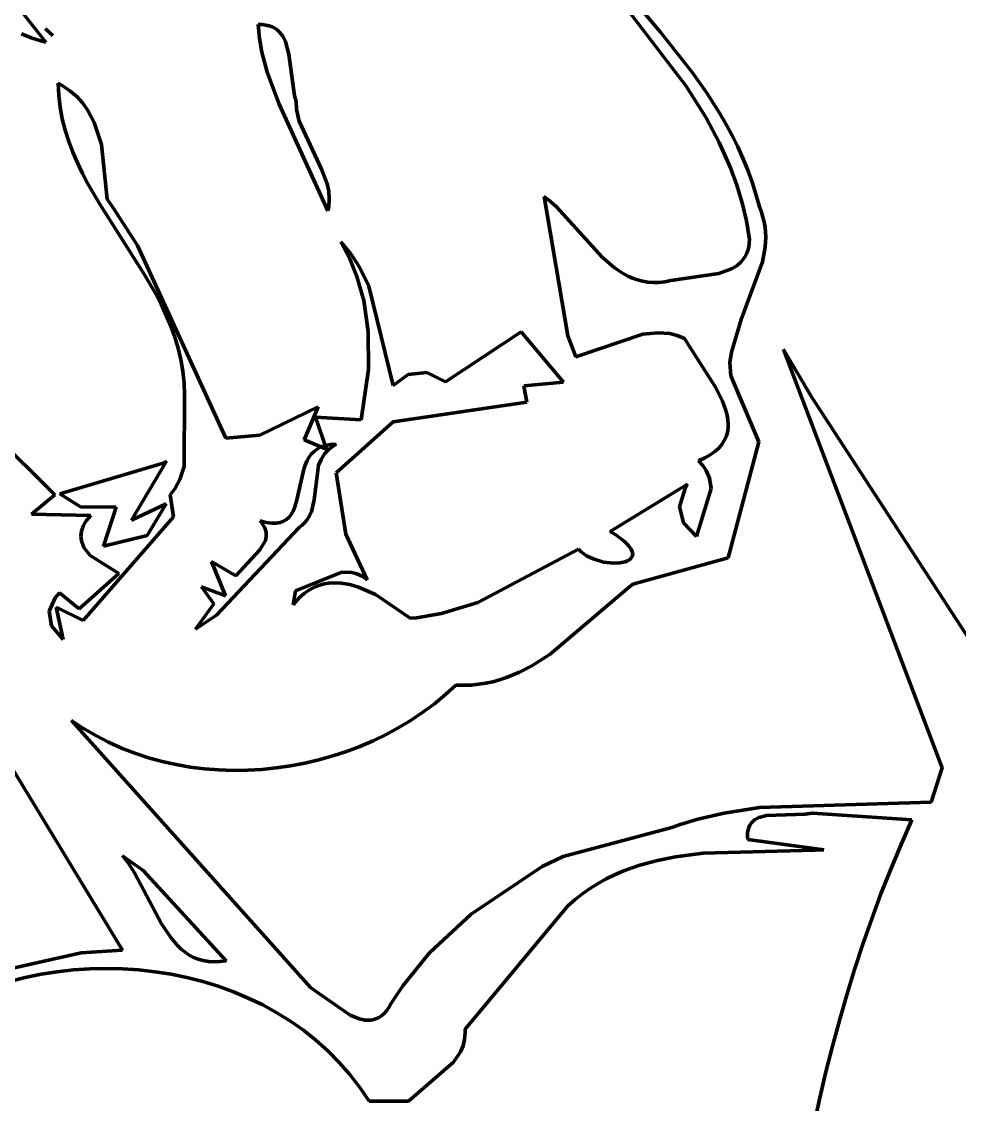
# Model space of a CAD drawing. Header units: millimetres. Extents: x 0 to 10.4, y 0 to 8.6.
# Drawn here: x 4.745 to 5.592, y 5.526 to 6.503 of the extents above; entities that cross this region are included whole.
import ezdxf

# ---------------------------------------------------------------- set-up
doc = ezdxf.new("R2010")
doc.units = ezdxf.units.MM
doc.layers.add('color#010101ff', color=7, linetype='CONTINUOUS', lineweight=100)
doc.layers.add('color#ffffffff', color=7, linetype='CONTINUOUS', lineweight=100)

msp = doc.modelspace()

# ---------------------------------------------------------------- linework, layer by layer
at = {"layer": 'color#010101ff'}
for p, q in [((5.23326, 6.59889), (5.32207, 6.4939)), ((4.74531, 6.51206), (4.76704, 6.48489)), ((5.34532, 6.44516), (5.28882, 6.51836)), ((4.76682, 6.49683), (4.77334, 6.49082)), ((4.76769, 6.49603), (4.76682, 6.49683)), ((4.77334, 6.49082), (4.76769, 6.49603)), ((4.95892, 6.50062), (4.9625, 6.5006)), ((4.96004, 6.48797), (4.95892, 6.50062)), ((4.9625, 6.5006), (4.96575, 6.50026)), ((4.96575, 6.50026), (4.9687, 6.4996)), ((4.9687, 6.4996), (4.97137, 6.49866)), ((4.97137, 6.49866), (4.97377, 6.49743)), ((4.97377, 6.49743), (4.97591, 6.49595)), ((4.97591, 6.49595), (4.97781, 6.49422)), ((4.97781, 6.49422), (4.98098, 6.49012)), ((5.32207, 6.4939), (5.35037, 6.458)), ((4.75366, 6.48865), (4.74511, 6.49234)), ((4.7625, 6.48587), (4.75366, 6.48865)), ((4.76704, 6.48489), (4.7625, 6.48587)), ((4.96212, 6.47565), (4.96004, 6.48797)), ((4.98098, 6.49012), (4.98339, 6.48527)), ((4.98339, 6.48527), (4.9865, 6.47389)), ((4.96678, 6.45767), (4.96212, 6.47565)), ((4.9865, 6.47389), (4.99156, 6.43646)), ((4.97769, 6.42873), (4.96678, 6.45767)), ((5.35037, 6.458), (5.36348, 6.43942)), ((4.77864, 6.43666), (4.77809, 6.44767)), ((4.77809, 6.44767), (4.78189, 6.44563)), ((4.78189, 6.44563), (4.78885, 6.44097)), ((5.36321, 6.41654), (5.34532, 6.44516)), ((4.77994, 6.42593), (4.77864, 6.43666)), ((4.78885, 6.44097), (4.795, 6.43559)), ((4.795, 6.43559), (4.80038, 6.42956)), ((4.99156, 6.43646), (4.99317, 6.43124)), ((5.36348, 6.43942), (5.37565, 6.42028)), ((4.78192, 6.41546), (4.77994, 6.42593)), ((4.80038, 6.42956), (4.80503, 6.42296)), ((5.02172, 6.33249), (4.97769, 6.42873)), ((4.99317, 6.43124), (4.99347, 6.42391)), ((4.78453, 6.40523), (4.78192, 6.41546)), ((4.80503, 6.42296), (4.81077, 6.41217)), ((4.99347, 6.42391), (4.99567, 6.4133)), ((5.37507, 6.39431), (5.36321, 6.41654)), ((5.37565, 6.42028), (5.38133, 6.41047)), ((4.7877, 6.39521), (4.78453, 6.40523)), ((4.81077, 6.41217), (4.8174, 6.39246)), ((4.99567, 6.4133), (5.01604, 6.3702)), ((5.38133, 6.41047), (5.3867, 6.40047)), ((4.7914, 6.3854), (4.7877, 6.39521)), ((5.3867, 6.40047), (5.39176, 6.39029)), ((4.79555, 6.37575), (4.7914, 6.3854)), ((4.8174, 6.39246), (4.82244, 6.34292)), ((5.38528, 6.37138), (5.37507, 6.39431)), ((5.39176, 6.39029), (5.39647, 6.37991)), ((4.80012, 6.36627), (4.79555, 6.37575)), ((5.39647, 6.37991), (5.40081, 6.3693)), ((4.80503, 6.35691), (4.80012, 6.36627)), ((5.01604, 6.3702), (5.02102, 6.35694)), ((5.39105, 6.35569), (5.38528, 6.37138)), ((5.40081, 6.3693), (5.40476, 6.35847)), ((4.81569, 6.33852), (4.80503, 6.35691)), ((5.02102, 6.35694), (5.02248, 6.35016)), ((5.39588, 6.33966), (5.39105, 6.35569)), ((5.40476, 6.35847), (5.4083, 6.34739)), ((5.02248, 6.35016), (5.02301, 6.34323)), ((5.4083, 6.34739), (5.4114, 6.33606)), ((4.85598, 6.27531), (4.81569, 6.33852)), ((4.82244, 6.34292), (4.82735, 6.33613)), ((4.82735, 6.33613), (4.84977, 6.30101)), ((5.02246, 6.33612), (5.02172, 6.33249)), ((5.02301, 6.34323), (5.02246, 6.33612)), ((5.23836, 6.21968), (5.21712, 6.34534)), ((5.21712, 6.34534), (5.22086, 6.34245)), ((5.22086, 6.34245), (5.22809, 6.33603)), ((5.22809, 6.33603), (5.26931, 6.29073)), ((5.39971, 6.3233), (5.39588, 6.33966)), ((5.4114, 6.33606), (5.4132, 6.3314)), ((5.4132, 6.3314), (5.41462, 6.32678)), ((5.41462, 6.32678), (5.4157, 6.32218)), ((5.40245, 6.30659), (5.39971, 6.3233)), ((5.4157, 6.32218), (5.41645, 6.31762)), ((5.41645, 6.31762), (5.41705, 6.30858)), ((5.41705, 6.30858), (5.41656, 6.29964)), ((4.84977, 6.30101), (4.92947, 6.12706)), ((5.0415, 6.28916), (5.03338, 6.30454)), ((5.03338, 6.30454), (5.04257, 6.29365)), ((5.40092, 6.29656), (5.40172, 6.29964)), ((5.40172, 6.29964), (5.40224, 6.30298)), ((5.40224, 6.30298), (5.40245, 6.30659)), ((5.41656, 6.29964), (5.41418, 6.28638)), ((5.04794, 6.27326), (5.0415, 6.28916)), ((5.04257, 6.29365), (5.0503, 6.28168)), ((5.26931, 6.29073), (5.28045, 6.28107)), ((5.39517, 6.28664), (5.39853, 6.29115)), ((5.39853, 6.29115), (5.39985, 6.29374)), ((5.39985, 6.29374), (5.40092, 6.29656)), ((5.0503, 6.28168), (5.05864, 6.2644)), ((5.28045, 6.28107), (5.28837, 6.27577)), ((5.37472, 6.27573), (5.3861, 6.27995)), ((5.3861, 6.27995), (5.39099, 6.28293)), ((5.39099, 6.28293), (5.39517, 6.28664)), ((5.41418, 6.28638), (5.39489, 6.23422)), ((4.86653, 6.2569), (4.85598, 6.27531)), ((5.05408, 6.25141), (5.04794, 6.27326)), ((5.28837, 6.27577), (5.29252, 6.27354)), ((5.29252, 6.27354), (5.2968, 6.27164)), ((5.2968, 6.27164), (5.30123, 6.27007)), ((5.30123, 6.27007), (5.30581, 6.26888)), ((5.30581, 6.26888), (5.31057, 6.2681)), ((5.31057, 6.2681), (5.31551, 6.26773)), ((5.31551, 6.26773), (5.32064, 6.26783)), ((5.32064, 6.26783), (5.32597, 6.2684)), ((5.32597, 6.2684), (5.33152, 6.26949)), ((5.33152, 6.26949), (5.37472, 6.27573)), ((5.05864, 6.2644), (5.08068, 6.17462)), ((4.87136, 6.24752), (4.86653, 6.2569)), ((5.05814, 6.22334), (5.05408, 6.25141)), ((4.87583, 6.23801), (4.87136, 6.24752)), ((4.87988, 6.22835), (4.87583, 6.23801)), ((5.39489, 6.23422), (5.38696, 6.20794)), ((4.88345, 6.2185), (4.87988, 6.22835)), ((5.05832, 6.18912), (5.05814, 6.22334)), ((5.12782, 6.17817), (5.1964, 6.22316)), ((5.1964, 6.22316), (5.23459, 6.17773)), ((5.24552, 6.20065), (5.23836, 6.21968)), ((5.30612, 6.22114), (5.24552, 6.20065)), ((5.32006, 6.22242), (5.30612, 6.22114)), ((5.33039, 6.22153), (5.32006, 6.22242)), ((5.33718, 6.21987), (5.33039, 6.22153)), ((5.34388, 6.21724), (5.33718, 6.21987)), ((4.8865, 6.20845), (4.88345, 6.2185)), ((5.34812, 6.20999), (5.34388, 6.21724)), ((5.37165, 6.17321), (5.34812, 6.20999)), ((4.88896, 6.19819), (4.8865, 6.20845)), ((5.38612, 6.20481), (5.38482, 6.19554)), ((5.38696, 6.20794), (5.38612, 6.20481)), ((5.57629, 5.82931), (5.43314, 6.20716)), ((5.43314, 6.20716), (5.45833, 6.16445)), ((4.89078, 6.18768), (4.88896, 6.19819)), ((5.38482, 6.19554), (5.38558, 6.18347)), ((4.8919, 6.17691), (4.89078, 6.18768)), ((5.05187, 6.14377), (5.05832, 6.18912)), ((5.08068, 6.17462), (5.09435, 6.1846)), ((5.09435, 6.1846), (5.11106, 6.18632)), ((5.11106, 6.18632), (5.12782, 6.17817)), ((5.38558, 6.18347), (5.41076, 6.12392)), ((4.89227, 6.16586), (4.8919, 6.17691)), ((5.23459, 6.17773), (5.19861, 6.17451)), ((5.19861, 6.17451), (5.20144, 6.1598)), ((5.37809, 6.16043), (5.37165, 6.17321)), ((4.89207, 6.10167), (4.89227, 6.16586)), ((5.38116, 6.15203), (5.37809, 6.16043)), ((5.45833, 6.16445), (5.62741, 5.90467)), ((4.6904, 6.1599), (4.77517, 6.07603)), ((4.96041, 6.12978), (5.01307, 6.1553)), ((5.01307, 6.1553), (5.00019, 6.12574)), ((5.20144, 6.1598), (5.08061, 6.14186)), ((5.38222, 6.1479), (5.38116, 6.15203)), ((5.02056, 6.11732), (5.01052, 6.14624)), ((5.01052, 6.14624), (5.05187, 6.14377)), ((5.08061, 6.14186), (5.02927, 6.09593)), ((5.38291, 6.14384), (5.38222, 6.1479)), ((5.38321, 6.13986), (5.38291, 6.14384)), ((5.38135, 6.12847), (5.38246, 6.13216)), ((5.38246, 6.13216), (5.38307, 6.13596)), ((5.38307, 6.13596), (5.38321, 6.13986)), ((4.92947, 6.12706), (4.96041, 6.12978)), ((5.00019, 6.12574), (5.02056, 6.11732)), ((5.02416, 6.12147), (5.01962, 6.12065)), ((5.02931, 6.12173), (5.02416, 6.12147)), ((5.02612, 6.11967), (5.02931, 6.12173)), ((5.3746, 6.11818), (5.37745, 6.12147)), ((5.37745, 6.12147), (5.37969, 6.1249)), ((5.37969, 6.1249), (5.38135, 6.12847)), ((5.41076, 6.12392), (5.3831, 6.01916)), ((5.00669, 6.11257), (5.00453, 6.10959)), ((5.00924, 6.11521), (5.00669, 6.11257)), ((5.01221, 6.11747), (5.00924, 6.11521)), ((5.01566, 6.1193), (5.01221, 6.11747)), ((5.01556, 6.10791), (5.01882, 6.11288)), ((5.01962, 6.12065), (5.01566, 6.1193)), ((5.01882, 6.11288), (5.02091, 6.11524)), ((5.02091, 6.11524), (5.02333, 6.11751)), ((5.02333, 6.11751), (5.02612, 6.11967)), ((5.36199, 6.1093), (5.3669, 6.11209)), ((5.3669, 6.11209), (5.37109, 6.11505)), ((5.37109, 6.11505), (5.3746, 6.11818)), ((4.77955, 6.077), (4.87287, 6.10469)), ((4.87592, 6.10647), (4.84446, 6.05296)), ((4.87287, 6.10469), (4.87592, 6.10647)), ((4.88819, 6.08978), (4.89207, 6.10167)), ((5.00117, 6.1028), (4.99988, 6.09908)), ((5.00271, 6.10632), (5.00117, 6.1028)), ((5.00453, 6.10959), (5.00271, 6.10632)), ((5.00942, 6.07158), (5.01333, 6.10266)), ((5.01333, 6.10266), (5.01556, 6.10791)), ((5.35633, 6.10671), (5.36199, 6.1093)), ((5.36035, 6.10238), (5.35633, 6.10671)), ((5.36341, 6.09794), (5.36035, 6.10238)), ((4.99988, 6.09908), (4.99382, 6.07138)), ((5.02927, 6.09593), (5.03788, 6.04055)), ((5.36641, 6.09112), (5.36341, 6.09794)), ((4.88342, 6.0814), (4.88819, 6.08978)), ((5.27668, 6.04282), (5.34648, 6.08549)), ((5.34648, 6.08549), (5.34426, 6.08158)), ((5.3546, 6.03841), (5.36782, 6.08178)), ((5.36782, 6.08178), (5.36641, 6.09112)), ((4.77517, 6.07603), (4.7542, 6.05838)), ((4.79838, 6.065), (4.77955, 6.077)), ((4.87918, 6.07612), (4.88342, 6.0814)), ((4.88245, 6.05602), (4.87918, 6.07612)), ((5.34426, 6.08158), (5.33935, 6.06521)), ((4.8305, 6.06495), (4.79838, 6.065)), ((4.81923, 6.02966), (4.8305, 6.06495)), ((4.84446, 6.05296), (4.87571, 6.06786)), ((4.87571, 6.06786), (4.85859, 6.03926)), ((4.99167, 6.06432), (4.99029, 6.06117)), ((4.99382, 6.07138), (4.99167, 6.06432)), ((5.00679, 6.06069), (5.00942, 6.07158)), ((5.33935, 6.06521), (5.3428, 6.05081)), ((4.7542, 6.05838), (4.80771, 6.05735)), ((4.80069, 5.96249), (4.88245, 6.05602)), ((4.80358, 6.05246), (4.80201, 6.05007)), ((4.80547, 6.05489), (4.80358, 6.05246)), ((4.80771, 6.05735), (4.80547, 6.05489)), ((4.9844, 6.05376), (4.98169, 6.05213)), ((4.9867, 6.05584), (4.9844, 6.05376)), ((4.98865, 6.05832), (4.9867, 6.05584)), ((4.99029, 6.06117), (4.98865, 6.05832)), ((5.0007, 6.05082), (5.00265, 6.05317)), ((5.00265, 6.05317), (5.00429, 6.0556)), ((5.00429, 6.0556), (5.00679, 6.06069)), ((4.79914, 6.04312), (4.79863, 6.0387)), ((4.80075, 6.04772), (4.79914, 6.04312)), ((4.80201, 6.05007), (4.80075, 6.04772)), ((4.92129, 5.96719), (4.9958, 6.04643)), ((4.96056, 6.05237), (4.96226, 6.05021)), ((4.96596, 6.05105), (4.96056, 6.05237)), ((4.96226, 6.05021), (4.96362, 6.04811)), ((4.96362, 6.04811), (4.96467, 6.04606)), ((4.96467, 6.04606), (4.96587, 6.04213)), ((4.97072, 6.05041), (4.96596, 6.05105)), ((4.9749, 6.05041), (4.97072, 6.05041)), ((4.97854, 6.05099), (4.9749, 6.05041)), ((4.98169, 6.05213), (4.97854, 6.05099)), ((4.9958, 6.04643), (4.99843, 6.04857)), ((4.99843, 6.04857), (5.0007, 6.05082)), ((5.28162, 6.03974), (5.27668, 6.04282)), ((5.3428, 6.05081), (5.3546, 6.03841)), ((4.79863, 6.0387), (4.79911, 6.03445)), ((4.79911, 6.03445), (4.80147, 6.02844)), ((4.85859, 6.03926), (4.81923, 6.02966)), ((4.96525, 6.03481), (4.96026, 6.02642)), ((4.96602, 6.03838), (4.96525, 6.03481)), ((4.96587, 6.04213), (4.96602, 6.03838)), ((5.03788, 6.04055), (5.05729, 5.99934)), ((5.2858, 6.03682), (5.28162, 6.03974)), ((5.28925, 6.03408), (5.2858, 6.03682)), ((5.29202, 6.0315), (5.28925, 6.03408)), ((4.80147, 6.02844), (4.80711, 6.02115)), ((4.96026, 6.02642), (4.93867, 6.00279)), ((5.15718, 5.97874), (5.24818, 6.02678)), ((5.24818, 6.02678), (5.25035, 6.02462)), ((5.25035, 6.02462), (5.2554, 6.02093)), ((5.29414, 6.0291), (5.29202, 6.0315)), ((5.29564, 6.02687), (5.29414, 6.0291)), ((5.29658, 6.02481), (5.29564, 6.02687)), ((5.29698, 6.02294), (5.29658, 6.02481)), ((4.80711, 6.02115), (4.83295, 6.00506)), ((4.93867, 6.00279), (4.91663, 6.01588)), ((4.91663, 6.01588), (4.92923, 5.98488)), ((5.2554, 6.02093), (5.26117, 6.01804)), ((5.26117, 6.01804), (5.27051, 6.01522)), ((5.27051, 6.01522), (5.27976, 6.01417)), ((5.27976, 6.01417), (5.28538, 6.01443)), ((5.28538, 6.01443), (5.29022, 6.01545)), ((5.29022, 6.01545), (5.29224, 6.01624)), ((5.29224, 6.01624), (5.29396, 6.01721)), ((5.29396, 6.01721), (5.29533, 6.01837)), ((5.29533, 6.01837), (5.29631, 6.01971)), ((5.29631, 6.01971), (5.29688, 6.02123)), ((5.29688, 6.02123), (5.29698, 6.02294)), ((5.3831, 6.01916), (5.29717, 5.99542)), ((4.83295, 6.00506), (4.79704, 5.97298)), ((5.03439, 6.00602), (4.99257, 5.98943)), ((5.04343, 6.00585), (5.03439, 6.00602)), ((5.04801, 6.00462), (5.04343, 6.00585)), ((5.05263, 6.00249), (5.04801, 6.00462)), ((5.01091, 5.99319), (5.0146, 5.99453)), ((5.0146, 5.99453), (5.01835, 5.99552)), ((5.01835, 5.99552), (5.02214, 5.99617)), ((5.02214, 5.99617), (5.02598, 5.9965)), ((5.02598, 5.9965), (5.03373, 5.99626)), ((5.03373, 5.99626), (5.04156, 5.99494)), ((5.04156, 5.99494), (5.04938, 5.99267)), ((5.05729, 5.99934), (5.05263, 6.00249)), ((5.29717, 5.99542), (5.29224, 5.99136)), ((4.77947, 5.98748), (4.77549, 5.98301)), ((4.79704, 5.97298), (4.77947, 5.98748)), ((4.92923, 5.98488), (4.90771, 5.99277)), ((4.90771, 5.99277), (4.91873, 5.9775)), ((4.99257, 5.98943), (4.99036, 5.9767)), ((4.99685, 5.98392), (5.00024, 5.98686)), ((5.00024, 5.98686), (5.00372, 5.98937)), ((5.00372, 5.98937), (5.00728, 5.99148)), ((5.00728, 5.99148), (5.01091, 5.99319)), ((5.04938, 5.99267), (5.0648, 5.98587)), ((5.0648, 5.98587), (5.09604, 5.96447)), ((5.29224, 5.99136), (5.22231, 5.93201)), ((4.77549, 5.98301), (4.76991, 5.97088)), ((4.78264, 5.94546), (4.77643, 5.97463)), ((4.77643, 5.97463), (4.80069, 5.96249)), ((4.91873, 5.9775), (4.90233, 5.95479)), ((4.99036, 5.9767), (4.99355, 5.98054)), ((4.99355, 5.98054), (4.99685, 5.98392)), ((5.12443, 5.96888), (5.15718, 5.97874)), ((4.76991, 5.97088), (4.77204, 5.95753)), ((4.90233, 5.95479), (4.92129, 5.96719)), ((5.09604, 5.96447), (5.1018, 5.96504)), ((5.1018, 5.96504), (5.12443, 5.96888)), ((4.77204, 5.95753), (4.78264, 5.94546)), ((5.22231, 5.93201), (5.20602, 5.92161)), ((5.19469, 5.91573), (5.18291, 5.91088)), ((5.20602, 5.92161), (5.19469, 5.91573)), ((5.16429, 5.90585), (5.1578, 5.90486)), ((5.17063, 5.9072), (5.16429, 5.90585)), ((5.17684, 5.90888), (5.17063, 5.9072)), ((5.18291, 5.91088), (5.17684, 5.90888)), ((5.13739, 5.90418), (5.12786, 5.89551)), ((5.14435, 5.904), (5.13739, 5.90418)), ((5.15116, 5.90423), (5.14435, 5.904)), ((5.1578, 5.90486), (5.15116, 5.90423)), ((5.11791, 5.88733), (5.10755, 5.87965)), ((5.12786, 5.89551), (5.11791, 5.88733)), ((5.10755, 5.87965), (5.09682, 5.87246)), ((4.80115, 5.86508), (4.79034, 5.8723)), ((4.79034, 5.8723), (5.00598, 5.63101)), ((5.09682, 5.87246), (5.08574, 5.86578)), ((4.81229, 5.8585), (4.80115, 5.86508)), ((4.82375, 5.85257), (4.81229, 5.8585)), ((5.07434, 5.8596), (5.06265, 5.85395)), ((5.08574, 5.86578), (5.07434, 5.8596)), ((4.83549, 5.84727), (4.82375, 5.85257)), ((4.84749, 5.8426), (4.83549, 5.84727)), ((5.0507, 5.84881), (5.03852, 5.8442)), ((5.06265, 5.85395), (5.0507, 5.84881)), ((4.83619, 5.66464), (4.72926, 5.84137)), ((4.85971, 5.83856), (4.84749, 5.8426)), ((4.87213, 5.83514), (4.85971, 5.83856)), ((5.02614, 5.84013), (5.01359, 5.8366)), ((5.03852, 5.8442), (5.02614, 5.84013)), ((4.88471, 5.83233), (4.87213, 5.83514)), ((4.89744, 5.83013), (4.88471, 5.83233)), ((4.91028, 5.82852), (4.89744, 5.83013)), ((4.92321, 5.82752), (4.91028, 5.82852)), ((4.96219, 5.828), (4.94919, 5.82726)), ((4.97515, 5.82931), (4.96219, 5.828)), ((4.98806, 5.83118), (4.97515, 5.82931)), ((5.00088, 5.83362), (4.98806, 5.83118)), ((5.01359, 5.8366), (5.00088, 5.83362)), ((5.56635, 5.79828), (5.57629, 5.82931)), ((4.93618, 5.8271), (4.92321, 5.82752)), ((4.94919, 5.82726), (4.93618, 5.8271)), ((5.41158, 5.79356), (5.56635, 5.79828)), ((5.35566, 5.78296), (5.37946, 5.78854)), ((5.37946, 5.78854), (5.41158, 5.79356)), ((5.45926, 5.78848), (5.45265, 5.78749)), ((5.54908, 5.78239), (5.45926, 5.78848)), ((5.33996, 5.77824), (5.35566, 5.78296)), ((5.40404, 5.77951), (5.40283, 5.77771)), ((5.4071, 5.78241), (5.40404, 5.77951)), ((5.41092, 5.78451), (5.4071, 5.78241)), ((5.4178, 5.78643), (5.41092, 5.78451)), ((5.45265, 5.78749), (5.4178, 5.78643)), ((5.53928, 5.76026), (5.54908, 5.78239)), ((5.23433, 5.74932), (5.33217, 5.77555)), ((5.33217, 5.77555), (5.33996, 5.77824)), ((5.40075, 5.77076), (5.40063, 5.76787)), ((5.40118, 5.77336), (5.40075, 5.77076)), ((5.40188, 5.77567), (5.40118, 5.77336)), ((5.40283, 5.77771), (5.40188, 5.77567)), ((5.40063, 5.76787), (5.40081, 5.76467)), ((5.40081, 5.76467), (5.46971, 5.75533)), ((5.52998, 5.73797), (5.53928, 5.76026)), ((4.83617, 5.7501), (4.84191, 5.74273)), ((4.855, 5.73683), (4.83617, 5.7501)), ((5.21514, 5.74038), (5.23433, 5.74932)), ((5.36071, 5.75224), (5.33575, 5.74907)), ((5.46158, 5.75511), (5.36071, 5.75224)), ((5.46971, 5.75533), (5.46158, 5.75511)), ((4.84191, 5.74273), (4.8472, 5.73449)), ((5.1511, 5.6974), (5.21514, 5.74038)), ((5.30351, 5.74155), (5.29571, 5.73896)), ((5.31944, 5.74584), (5.30351, 5.74155)), ((5.33575, 5.74907), (5.31944, 5.74584)), ((4.8472, 5.73449), (4.87155, 5.68852)), ((4.92974, 5.65518), (4.855, 5.73683)), ((5.28047, 5.73277), (5.27307, 5.72913)), ((5.28802, 5.73604), (5.28047, 5.73277)), ((5.29571, 5.73896), (5.28802, 5.73604)), ((5.52114, 5.71553), (5.52998, 5.73797)), ((5.25872, 5.72069), (5.2518, 5.71583)), ((5.26581, 5.72511), (5.25872, 5.72069)), ((5.27307, 5.72913), (5.26581, 5.72511)), ((5.24507, 5.71054), (5.23852, 5.70478)), ((5.2518, 5.71583), (5.24507, 5.71054)), ((5.51277, 5.69296), (5.52114, 5.71553)), ((5.23852, 5.70478), (5.14567, 5.59353)), ((5.11356, 5.66242), (5.1511, 5.6974)), ((5.50484, 5.67024), (5.51277, 5.69296)), ((4.87155, 5.68852), (4.87981, 5.6761)), ((4.87981, 5.6761), (4.88597, 5.66892)), ((4.73325, 5.6477), (4.79907, 5.66233)), ((4.79907, 5.66233), (4.83619, 5.66464)), ((4.88597, 5.66892), (4.88931, 5.66575)), ((4.88931, 5.66575), (4.89282, 5.6629)), ((4.89282, 5.6629), (4.89655, 5.6604)), ((5.08929, 5.63254), (5.11356, 5.66242)), ((5.49734, 5.6474), (5.50484, 5.67024)), ((4.89655, 5.6604), (4.90049, 5.65828)), ((4.90049, 5.65828), (4.90468, 5.65657)), ((4.90468, 5.65657), (4.90911, 5.65529)), ((4.90911, 5.65529), (4.91382, 5.65449)), ((4.91382, 5.65449), (4.91882, 5.65418)), ((4.91882, 5.65418), (4.92412, 5.6544)), ((4.92412, 5.6544), (4.92974, 5.65518)), ((4.76273, 5.64307), (4.74835, 5.64016)), ((4.77727, 5.64534), (4.76273, 5.64307)), ((4.79192, 5.64696), (4.77727, 5.64534)), ((4.80665, 5.64793), (4.79192, 5.64696)), ((4.82141, 5.64825), (4.80665, 5.64793)), ((4.83618, 5.64792), (4.82141, 5.64825)), ((4.85091, 5.64693), (4.83618, 5.64792)), ((4.86557, 5.64529), (4.85091, 5.64693)), ((4.88011, 5.64299), (4.86557, 5.64529)), ((4.8945, 5.64003), (4.88011, 5.64299)), ((5.49027, 5.62444), (5.49734, 5.6474)), ((4.74835, 5.64016), (4.73416, 5.63661)), ((4.90871, 5.63641), (4.8945, 5.64003)), ((4.92268, 5.63212), (4.90871, 5.63641)), ((4.9364, 5.62717), (4.92268, 5.63212)), ((5.07864, 5.61635), (5.08929, 5.63254)), ((4.9498, 5.62156), (4.9364, 5.62717)), ((5.00598, 5.63101), (5.01036, 5.62794)), ((5.01036, 5.62794), (5.04179, 5.60618)), ((5.4836, 5.60136), (5.49027, 5.62444)), ((4.96287, 5.61527), (4.9498, 5.62156)), ((4.97556, 5.60832), (4.96287, 5.61527)), ((5.0747, 5.61008), (5.07673, 5.61297)), ((5.07673, 5.61297), (5.07864, 5.61635)), ((4.98783, 5.60069), (4.97556, 5.60832)), ((5.04179, 5.60618), (5.05006, 5.6028)), ((5.05006, 5.6028), (5.05545, 5.60166)), ((5.06319, 5.6021), (5.06565, 5.60291)), ((5.06565, 5.60291), (5.06804, 5.60409)), ((5.06804, 5.60409), (5.07035, 5.60566)), ((5.07035, 5.60566), (5.07257, 5.60765)), ((5.07257, 5.60765), (5.0747, 5.61008)), ((4.99965, 5.59239), (4.98783, 5.60069)), ((5.05545, 5.60166), (5.06066, 5.60164)), ((5.06066, 5.60164), (5.06319, 5.6021)), ((5.14567, 5.59353), (5.14576, 5.59021)), ((5.47733, 5.57817), (5.4836, 5.60136)), ((5.01097, 5.58341), (4.99965, 5.59239)), ((5.02177, 5.57376), (5.01097, 5.58341)), ((5.1452, 5.58399), (5.14375, 5.57829)), ((5.14576, 5.59021), (5.1452, 5.58399)), ((5.03199, 5.56343), (5.02177, 5.57376)), ((5.14375, 5.57829), (5.14151, 5.57305)), ((5.47144, 5.55489), (5.47733, 5.57817)), ((5.13508, 5.56371), (5.09446, 5.52837)), ((5.14151, 5.57305), (5.13508, 5.56371)), ((5.04161, 5.55242), (5.03199, 5.56343)), ((5.46591, 5.5315), (5.47144, 5.55489)), ((5.05058, 5.54072), (5.04161, 5.55242)), ((5.05887, 5.52834), (5.05058, 5.54072)), ((5.09446, 5.52837), (5.05887, 5.52834)), ((5.46074, 5.50803), (5.46591, 5.5315))]:
    msp.add_line(p, q, dxfattribs=at)
at = {"layer": 'color#ffffffff'}
for p, q in [((5.32207, 6.4939), (5.23326, 6.59889)), ((4.76704, 6.48489), (4.74531, 6.51206)), ((5.28882, 6.51836), (5.34532, 6.44516)), ((4.76682, 6.49683), (4.76769, 6.49603)), ((4.77334, 6.49082), (4.76682, 6.49683)), ((4.76769, 6.49603), (4.77334, 6.49082)), ((4.95892, 6.50062), (4.96004, 6.48797)), ((4.9625, 6.5006), (4.95892, 6.50062)), ((4.96575, 6.50026), (4.9625, 6.5006)), ((4.9687, 6.4996), (4.96575, 6.50026)), ((4.97137, 6.49866), (4.9687, 6.4996)), ((4.97377, 6.49743), (4.97137, 6.49866)), ((4.97591, 6.49595), (4.97377, 6.49743)), ((4.97781, 6.49422), (4.97591, 6.49595)), ((4.98098, 6.49012), (4.97781, 6.49422)), ((5.35037, 6.458), (5.32207, 6.4939)), ((4.74511, 6.49234), (4.75366, 6.48865)), ((4.75366, 6.48865), (4.7625, 6.48587)), ((4.7625, 6.48587), (4.76704, 6.48489)), ((4.96004, 6.48797), (4.96212, 6.47565)), ((4.98339, 6.48527), (4.98098, 6.49012)), ((4.9865, 6.47389), (4.98339, 6.48527)), ((4.96212, 6.47565), (4.96678, 6.45767)), ((4.99156, 6.43646), (4.9865, 6.47389)), ((4.96678, 6.45767), (4.97769, 6.42873)), ((5.36348, 6.43942), (5.35037, 6.458)), ((4.78189, 6.44563), (4.77809, 6.44767)), ((4.77809, 6.44767), (4.77864, 6.43666)), ((4.78885, 6.44097), (4.78189, 6.44563)), ((5.34532, 6.44516), (5.36321, 6.41654)), ((4.77864, 6.43666), (4.77994, 6.42593)), ((4.795, 6.43559), (4.78885, 6.44097)), ((4.80038, 6.42956), (4.795, 6.43559)), ((4.99317, 6.43124), (4.99156, 6.43646)), ((5.37565, 6.42028), (5.36348, 6.43942)), ((4.77994, 6.42593), (4.78192, 6.41546)), ((4.80503, 6.42296), (4.80038, 6.42956)), ((4.97769, 6.42873), (5.02172, 6.33249)), ((4.99347, 6.42391), (4.99317, 6.43124)), ((4.78192, 6.41546), (4.78453, 6.40523)), ((4.81077, 6.41217), (4.80503, 6.42296)), ((4.99567, 6.4133), (4.99347, 6.42391)), ((5.36321, 6.41654), (5.37507, 6.39431)), ((5.38133, 6.41047), (5.37565, 6.42028)), ((4.78453, 6.40523), (4.7877, 6.39521)), ((4.8174, 6.39246), (4.81077, 6.41217)), ((5.01604, 6.3702), (4.99567, 6.4133)), ((5.3867, 6.40047), (5.38133, 6.41047)), ((4.7877, 6.39521), (4.7914, 6.3854)), ((5.39176, 6.39029), (5.3867, 6.40047)), ((4.7914, 6.3854), (4.79555, 6.37575)), ((4.82244, 6.34292), (4.8174, 6.39246)), ((5.37507, 6.39431), (5.38528, 6.37138)), ((5.39647, 6.37991), (5.39176, 6.39029)), ((4.79555, 6.37575), (4.80012, 6.36627)), ((5.40081, 6.3693), (5.39647, 6.37991)), ((4.80012, 6.36627), (4.80503, 6.35691)), ((5.02102, 6.35694), (5.01604, 6.3702)), ((5.38528, 6.37138), (5.39105, 6.35569)), ((5.40476, 6.35847), (5.40081, 6.3693)), ((4.80503, 6.35691), (4.81569, 6.33852)), ((5.02248, 6.35016), (5.02102, 6.35694)), ((5.39105, 6.35569), (5.39588, 6.33966)), ((5.4083, 6.34739), (5.40476, 6.35847)), ((5.02301, 6.34323), (5.02248, 6.35016)), ((5.4114, 6.33606), (5.4083, 6.34739)), ((4.81569, 6.33852), (4.85598, 6.27531)), ((4.82735, 6.33613), (4.82244, 6.34292)), ((4.84977, 6.30101), (4.82735, 6.33613)), ((5.02172, 6.33249), (5.02246, 6.33612)), ((5.02246, 6.33612), (5.02301, 6.34323)), ((5.22086, 6.34245), (5.21712, 6.34534)), ((5.21712, 6.34534), (5.23836, 6.21968)), ((5.22809, 6.33603), (5.22086, 6.34245)), ((5.26931, 6.29073), (5.22809, 6.33603)), ((5.39588, 6.33966), (5.39971, 6.3233)), ((5.4132, 6.3314), (5.4114, 6.33606)), ((5.41462, 6.32678), (5.4132, 6.3314)), ((5.4157, 6.32218), (5.41462, 6.32678)), ((5.39971, 6.3233), (5.40245, 6.30659)), ((5.41645, 6.31762), (5.4157, 6.32218)), ((5.41705, 6.30858), (5.41645, 6.31762)), ((5.41656, 6.29964), (5.41705, 6.30858)), ((4.92947, 6.12706), (4.84977, 6.30101)), ((5.04257, 6.29365), (5.03338, 6.30454)), ((5.03338, 6.30454), (5.0415, 6.28916)), ((5.40172, 6.29964), (5.40092, 6.29656)), ((5.40224, 6.30298), (5.40172, 6.29964)), ((5.40245, 6.30659), (5.40224, 6.30298)), ((5.41418, 6.28638), (5.41656, 6.29964)), ((5.0415, 6.28916), (5.04794, 6.27326)), ((5.0503, 6.28168), (5.04257, 6.29365)), ((5.28045, 6.28107), (5.26931, 6.29073)), ((5.39853, 6.29115), (5.39517, 6.28664)), ((5.39985, 6.29374), (5.39853, 6.29115)), ((5.40092, 6.29656), (5.39985, 6.29374)), ((5.05864, 6.2644), (5.0503, 6.28168)), ((5.28837, 6.27577), (5.28045, 6.28107)), ((5.3861, 6.27995), (5.37472, 6.27573)), ((5.39099, 6.28293), (5.3861, 6.27995)), ((5.39517, 6.28664), (5.39099, 6.28293)), ((5.39489, 6.23422), (5.41418, 6.28638)), ((4.85598, 6.27531), (4.86653, 6.2569)), ((5.04794, 6.27326), (5.05408, 6.25141)), ((5.29252, 6.27354), (5.28837, 6.27577)), ((5.2968, 6.27164), (5.29252, 6.27354)), ((5.30123, 6.27007), (5.2968, 6.27164)), ((5.30581, 6.26888), (5.30123, 6.27007)), ((5.31057, 6.2681), (5.30581, 6.26888)), ((5.31551, 6.26773), (5.31057, 6.2681)), ((5.32064, 6.26783), (5.31551, 6.26773)), ((5.32597, 6.2684), (5.32064, 6.26783)), ((5.33152, 6.26949), (5.32597, 6.2684)), ((5.37472, 6.27573), (5.33152, 6.26949)), ((5.08068, 6.17462), (5.05864, 6.2644)), ((4.86653, 6.2569), (4.87136, 6.24752)), ((5.05408, 6.25141), (5.05814, 6.22334)), ((4.87136, 6.24752), (4.87583, 6.23801)), ((4.87583, 6.23801), (4.87988, 6.22835)), ((5.38696, 6.20794), (5.39489, 6.23422)), ((4.87988, 6.22835), (4.88345, 6.2185)), ((5.05814, 6.22334), (5.05832, 6.18912)), ((5.1964, 6.22316), (5.12782, 6.17817)), ((5.23459, 6.17773), (5.1964, 6.22316)), ((5.23836, 6.21968), (5.24552, 6.20065)), ((5.24552, 6.20065), (5.30612, 6.22114)), ((5.30612, 6.22114), (5.32006, 6.22242)), ((5.32006, 6.22242), (5.33039, 6.22153)), ((5.33039, 6.22153), (5.33718, 6.21987)), ((5.33718, 6.21987), (5.34388, 6.21724)), ((4.88345, 6.2185), (4.8865, 6.20845)), ((5.34388, 6.21724), (5.34812, 6.20999)), ((5.34812, 6.20999), (5.37165, 6.17321)), ((4.8865, 6.20845), (4.88896, 6.19819)), ((5.38482, 6.19554), (5.38612, 6.20481)), ((5.38612, 6.20481), (5.38696, 6.20794)), ((5.45833, 6.16445), (5.43314, 6.20716)), ((5.43314, 6.20716), (5.57629, 5.82931)), ((4.88896, 6.19819), (4.89078, 6.18768)), ((5.38558, 6.18347), (5.38482, 6.19554)), ((4.89078, 6.18768), (4.8919, 6.17691)), ((5.05832, 6.18912), (5.05187, 6.14377)), ((5.09435, 6.1846), (5.08068, 6.17462)), ((5.11106, 6.18632), (5.09435, 6.1846)), ((5.12782, 6.17817), (5.11106, 6.18632)), ((5.41076, 6.12392), (5.38558, 6.18347)), ((4.8919, 6.17691), (4.89227, 6.16586)), ((5.19861, 6.17451), (5.23459, 6.17773)), ((5.20144, 6.1598), (5.19861, 6.17451)), ((5.37165, 6.17321), (5.37809, 6.16043)), ((4.89227, 6.16586), (4.89207, 6.10167)), ((5.37809, 6.16043), (5.38116, 6.15203)), ((5.62741, 5.90467), (5.45833, 6.16445)), ((4.77517, 6.07603), (4.6904, 6.1599)), ((5.01307, 6.1553), (4.96041, 6.12978)), ((5.00019, 6.12574), (5.01307, 6.1553)), ((5.08061, 6.14186), (5.20144, 6.1598)), ((5.38116, 6.15203), (5.38222, 6.1479)), ((5.05187, 6.14377), (5.01052, 6.14624)), ((5.01052, 6.14624), (5.02056, 6.11732)), ((5.02927, 6.09593), (5.08061, 6.14186)), ((5.38222, 6.1479), (5.38291, 6.14384)), ((5.38291, 6.14384), (5.38321, 6.13986)), ((5.38246, 6.13216), (5.38135, 6.12847)), ((5.38307, 6.13596), (5.38246, 6.13216)), ((5.38321, 6.13986), (5.38307, 6.13596)), ((4.96041, 6.12978), (4.92947, 6.12706)), ((5.02056, 6.11732), (5.00019, 6.12574)), ((5.01962, 6.12065), (5.02416, 6.12147)), ((5.02416, 6.12147), (5.02931, 6.12173)), ((5.02931, 6.12173), (5.02612, 6.11967)), ((5.37745, 6.12147), (5.3746, 6.11818)), ((5.37969, 6.1249), (5.37745, 6.12147)), ((5.38135, 6.12847), (5.37969, 6.1249)), ((5.3831, 6.01916), (5.41076, 6.12392)), ((5.00453, 6.10959), (5.00669, 6.11257)), ((5.00669, 6.11257), (5.00924, 6.11521)), ((5.00924, 6.11521), (5.01221, 6.11747)), ((5.01221, 6.11747), (5.01566, 6.1193)), ((5.01882, 6.11288), (5.01556, 6.10791)), ((5.01566, 6.1193), (5.01962, 6.12065)), ((5.02091, 6.11524), (5.01882, 6.11288)), ((5.02333, 6.11751), (5.02091, 6.11524)), ((5.02612, 6.11967), (5.02333, 6.11751)), ((5.3669, 6.11209), (5.36199, 6.1093)), ((5.37109, 6.11505), (5.3669, 6.11209)), ((5.3746, 6.11818), (5.37109, 6.11505)), ((4.87287, 6.10469), (4.77955, 6.077)), ((4.84446, 6.05296), (4.87592, 6.10647)), ((4.87592, 6.10647), (4.87287, 6.10469)), ((4.89207, 6.10167), (4.88819, 6.08978)), ((4.99988, 6.09908), (5.00117, 6.1028)), ((5.00117, 6.1028), (5.00271, 6.10632)), ((5.00271, 6.10632), (5.00453, 6.10959)), ((5.01333, 6.10266), (5.00942, 6.07158)), ((5.01556, 6.10791), (5.01333, 6.10266)), ((5.36199, 6.1093), (5.35633, 6.10671)), ((5.35633, 6.10671), (5.36035, 6.10238)), ((5.36035, 6.10238), (5.36341, 6.09794)), ((4.99382, 6.07138), (4.99988, 6.09908)), ((5.03788, 6.04055), (5.02927, 6.09593)), ((5.36341, 6.09794), (5.36641, 6.09112)), ((4.88819, 6.08978), (4.88342, 6.0814)), ((5.34648, 6.08549), (5.27668, 6.04282)), ((5.34426, 6.08158), (5.34648, 6.08549)), ((5.36782, 6.08178), (5.3546, 6.03841)), ((5.36641, 6.09112), (5.36782, 6.08178)), ((4.7542, 6.05838), (4.77517, 6.07603)), ((4.77955, 6.077), (4.79838, 6.065)), ((4.88342, 6.0814), (4.87918, 6.07612)), ((4.87918, 6.07612), (4.88245, 6.05602)), ((5.33935, 6.06521), (5.34426, 6.08158)), ((4.79838, 6.065), (4.8305, 6.06495)), ((4.8305, 6.06495), (4.81923, 6.02966)), ((4.87571, 6.06786), (4.84446, 6.05296)), ((4.85859, 6.03926), (4.87571, 6.06786)), ((4.99029, 6.06117), (4.99167, 6.06432)), ((4.99167, 6.06432), (4.99382, 6.07138)), ((5.00942, 6.07158), (5.00679, 6.06069)), ((5.3428, 6.05081), (5.33935, 6.06521)), ((4.80771, 6.05735), (4.7542, 6.05838)), ((4.88245, 6.05602), (4.80069, 5.96249)), ((4.80201, 6.05007), (4.80358, 6.05246)), ((4.80358, 6.05246), (4.80547, 6.05489)), ((4.80547, 6.05489), (4.80771, 6.05735)), ((4.98169, 6.05213), (4.9844, 6.05376)), ((4.9844, 6.05376), (4.9867, 6.05584)), ((4.9867, 6.05584), (4.98865, 6.05832)), ((4.98865, 6.05832), (4.99029, 6.06117)), ((5.00265, 6.05317), (5.0007, 6.05082)), ((5.00429, 6.0556), (5.00265, 6.05317)), ((5.00679, 6.06069), (5.00429, 6.0556)), ((4.79863, 6.0387), (4.79914, 6.04312)), ((4.79914, 6.04312), (4.80075, 6.04772)), ((4.80075, 6.04772), (4.80201, 6.05007)), ((4.9958, 6.04643), (4.92129, 5.96719)), ((4.96056, 6.05237), (4.96596, 6.05105)), ((4.96226, 6.05021), (4.96056, 6.05237)), ((4.96362, 6.04811), (4.96226, 6.05021)), ((4.96467, 6.04606), (4.96362, 6.04811)), ((4.96587, 6.04213), (4.96467, 6.04606)), ((4.96596, 6.05105), (4.97072, 6.05041)), ((4.97072, 6.05041), (4.9749, 6.05041)), ((4.9749, 6.05041), (4.97854, 6.05099)), ((4.97854, 6.05099), (4.98169, 6.05213)), ((4.99843, 6.04857), (4.9958, 6.04643)), ((5.0007, 6.05082), (4.99843, 6.04857)), ((5.27668, 6.04282), (5.28162, 6.03974)), ((5.3546, 6.03841), (5.3428, 6.05081)), ((4.79911, 6.03445), (4.79863, 6.0387)), ((4.80147, 6.02844), (4.79911, 6.03445)), ((4.81923, 6.02966), (4.85859, 6.03926)), ((4.96026, 6.02642), (4.96525, 6.03481)), ((4.96525, 6.03481), (4.96602, 6.03838)), ((4.96602, 6.03838), (4.96587, 6.04213)), ((5.05729, 5.99934), (5.03788, 6.04055)), ((5.28162, 6.03974), (5.2858, 6.03682)), ((5.2858, 6.03682), (5.28925, 6.03408)), ((5.28925, 6.03408), (5.29202, 6.0315)), ((4.80711, 6.02115), (4.80147, 6.02844)), ((4.93867, 6.00279), (4.96026, 6.02642)), ((5.24818, 6.02678), (5.15718, 5.97874)), ((5.25035, 6.02462), (5.24818, 6.02678)), ((5.2554, 6.02093), (5.25035, 6.02462)), ((5.29202, 6.0315), (5.29414, 6.0291)), ((5.29414, 6.0291), (5.29564, 6.02687)), ((5.29564, 6.02687), (5.29658, 6.02481)), ((5.29658, 6.02481), (5.29698, 6.02294)), ((4.83295, 6.00506), (4.80711, 6.02115)), ((4.92923, 5.98488), (4.91663, 6.01588)), ((4.91663, 6.01588), (4.93867, 6.00279)), ((5.26117, 6.01804), (5.2554, 6.02093)), ((5.27051, 6.01522), (5.26117, 6.01804)), ((5.27976, 6.01417), (5.27051, 6.01522)), ((5.28538, 6.01443), (5.27976, 6.01417)), ((5.29022, 6.01545), (5.28538, 6.01443)), ((5.29224, 6.01624), (5.29022, 6.01545)), ((5.29396, 6.01721), (5.29224, 6.01624)), ((5.29533, 6.01837), (5.29396, 6.01721)), ((5.29631, 6.01971), (5.29533, 6.01837)), ((5.29688, 6.02123), (5.29631, 6.01971)), ((5.29698, 6.02294), (5.29688, 6.02123)), ((5.29717, 5.99542), (5.3831, 6.01916)), ((4.79704, 5.97298), (4.83295, 6.00506)), ((4.99257, 5.98943), (5.03439, 6.00602)), ((5.03439, 6.00602), (5.04343, 6.00585)), ((5.04343, 6.00585), (5.04801, 6.00462)), ((5.04801, 6.00462), (5.05263, 6.00249)), ((5.0146, 5.99453), (5.01091, 5.99319)), ((5.01835, 5.99552), (5.0146, 5.99453)), ((5.02214, 5.99617), (5.01835, 5.99552)), ((5.02598, 5.9965), (5.02214, 5.99617)), ((5.03373, 5.99626), (5.02598, 5.9965)), ((5.04156, 5.99494), (5.03373, 5.99626)), ((5.04938, 5.99267), (5.04156, 5.99494)), ((5.05263, 6.00249), (5.05729, 5.99934)), ((5.29224, 5.99136), (5.29717, 5.99542)), ((4.77549, 5.98301), (4.77947, 5.98748)), ((4.77947, 5.98748), (4.79704, 5.97298)), ((4.91873, 5.9775), (4.90771, 5.99277)), ((4.90771, 5.99277), (4.92923, 5.98488)), ((4.99036, 5.9767), (4.99257, 5.98943)), ((5.00024, 5.98686), (4.99685, 5.98392)), ((5.00372, 5.98937), (5.00024, 5.98686)), ((5.00728, 5.99148), (5.00372, 5.98937)), ((5.01091, 5.99319), (5.00728, 5.99148)), ((5.0648, 5.98587), (5.04938, 5.99267)), ((5.09604, 5.96447), (5.0648, 5.98587)), ((5.22231, 5.93201), (5.29224, 5.99136)), ((4.76991, 5.97088), (4.77549, 5.98301)), ((4.80069, 5.96249), (4.77643, 5.97463)), ((4.77643, 5.97463), (4.78264, 5.94546)), ((4.90233, 5.95479), (4.91873, 5.9775)), ((4.99355, 5.98054), (4.99036, 5.9767)), ((4.99685, 5.98392), (4.99355, 5.98054)), ((5.15718, 5.97874), (5.12443, 5.96888)), ((4.77204, 5.95753), (4.76991, 5.97088)), ((4.92129, 5.96719), (4.90233, 5.95479)), ((5.1018, 5.96504), (5.09604, 5.96447)), ((5.12443, 5.96888), (5.1018, 5.96504)), ((4.78264, 5.94546), (4.77204, 5.95753)), ((5.20602, 5.92161), (5.22231, 5.93201)), ((5.18291, 5.91088), (5.19469, 5.91573)), ((5.19469, 5.91573), (5.20602, 5.92161)), ((5.1578, 5.90486), (5.16429, 5.90585)), ((5.16429, 5.90585), (5.17063, 5.9072)), ((5.17063, 5.9072), (5.17684, 5.90888)), ((5.17684, 5.90888), (5.18291, 5.91088)), ((5.12786, 5.89551), (5.13739, 5.90418)), ((5.13739, 5.90418), (5.14435, 5.904)), ((5.14435, 5.904), (5.15116, 5.90423)), ((5.15116, 5.90423), (5.1578, 5.90486)), ((5.10755, 5.87965), (5.11791, 5.88733)), ((5.11791, 5.88733), (5.12786, 5.89551)), ((5.09682, 5.87246), (5.10755, 5.87965)), ((5.00598, 5.63101), (4.79034, 5.8723)), ((4.79034, 5.8723), (4.80115, 5.86508)), ((5.08574, 5.86578), (5.09682, 5.87246)), ((4.80115, 5.86508), (4.81229, 5.8585)), ((4.81229, 5.8585), (4.82375, 5.85257)), ((5.06265, 5.85395), (5.07434, 5.8596)), ((5.07434, 5.8596), (5.08574, 5.86578)), ((4.82375, 5.85257), (4.83549, 5.84727)), ((4.83549, 5.84727), (4.84749, 5.8426)), ((5.03852, 5.8442), (5.0507, 5.84881)), ((5.0507, 5.84881), (5.06265, 5.85395)), ((4.72926, 5.84137), (4.83619, 5.66464)), ((4.84749, 5.8426), (4.85971, 5.83856)), ((4.85971, 5.83856), (4.87213, 5.83514)), ((5.01359, 5.8366), (5.02614, 5.84013)), ((5.02614, 5.84013), (5.03852, 5.8442)), ((4.87213, 5.83514), (4.88471, 5.83233)), ((4.88471, 5.83233), (4.89744, 5.83013)), ((4.89744, 5.83013), (4.91028, 5.82852)), ((4.91028, 5.82852), (4.92321, 5.82752)), ((4.94919, 5.82726), (4.96219, 5.828)), ((4.96219, 5.828), (4.97515, 5.82931)), ((4.97515, 5.82931), (4.98806, 5.83118)), ((4.98806, 5.83118), (5.00088, 5.83362)), ((5.00088, 5.83362), (5.01359, 5.8366)), ((5.57629, 5.82931), (5.56635, 5.79828)), ((4.92321, 5.82752), (4.93618, 5.8271)), ((4.93618, 5.8271), (4.94919, 5.82726)), ((5.56635, 5.79828), (5.41158, 5.79356)), ((5.37946, 5.78854), (5.35566, 5.78296)), ((5.41158, 5.79356), (5.37946, 5.78854)), ((5.45265, 5.78749), (5.45926, 5.78848)), ((5.45926, 5.78848), (5.54908, 5.78239)), ((5.35566, 5.78296), (5.33996, 5.77824)), ((5.40283, 5.77771), (5.40404, 5.77951)), ((5.40404, 5.77951), (5.4071, 5.78241)), ((5.4071, 5.78241), (5.41092, 5.78451)), ((5.41092, 5.78451), (5.4178, 5.78643)), ((5.4178, 5.78643), (5.45265, 5.78749)), ((5.54908, 5.78239), (5.53928, 5.76026)), ((5.33217, 5.77555), (5.23433, 5.74932)), ((5.33996, 5.77824), (5.33217, 5.77555)), ((5.40063, 5.76787), (5.40075, 5.77076)), ((5.40075, 5.77076), (5.40118, 5.77336)), ((5.40118, 5.77336), (5.40188, 5.77567)), ((5.40188, 5.77567), (5.40283, 5.77771)), ((5.40081, 5.76467), (5.40063, 5.76787)), ((5.46971, 5.75533), (5.40081, 5.76467)), ((5.53928, 5.76026), (5.52998, 5.73797)), ((4.83617, 5.7501), (4.855, 5.73683)), ((4.84191, 5.74273), (4.83617, 5.7501)), ((5.23433, 5.74932), (5.21514, 5.74038)), ((5.33575, 5.74907), (5.36071, 5.75224)), ((5.36071, 5.75224), (5.46158, 5.75511)), ((5.46158, 5.75511), (5.46971, 5.75533)), ((4.8472, 5.73449), (4.84191, 5.74273)), ((5.21514, 5.74038), (5.1511, 5.6974)), ((5.29571, 5.73896), (5.30351, 5.74155)), ((5.30351, 5.74155), (5.31944, 5.74584)), ((5.31944, 5.74584), (5.33575, 5.74907)), ((4.87155, 5.68852), (4.8472, 5.73449)), ((4.855, 5.73683), (4.92974, 5.65518)), ((5.27307, 5.72913), (5.28047, 5.73277)), ((5.28047, 5.73277), (5.28802, 5.73604)), ((5.28802, 5.73604), (5.29571, 5.73896)), ((5.52998, 5.73797), (5.52114, 5.71553)), ((5.2518, 5.71583), (5.25872, 5.72069)), ((5.25872, 5.72069), (5.26581, 5.72511)), ((5.26581, 5.72511), (5.27307, 5.72913)), ((5.23852, 5.70478), (5.24507, 5.71054)), ((5.24507, 5.71054), (5.2518, 5.71583)), ((5.52114, 5.71553), (5.51277, 5.69296)), ((5.14567, 5.59353), (5.23852, 5.70478)), ((5.1511, 5.6974), (5.11356, 5.66242)), ((5.51277, 5.69296), (5.50484, 5.67024)), ((4.87981, 5.6761), (4.87155, 5.68852)), ((4.88597, 5.66892), (4.87981, 5.6761)), ((4.79907, 5.66233), (4.73325, 5.6477)), ((4.83619, 5.66464), (4.79907, 5.66233)), ((4.88931, 5.66575), (4.88597, 5.66892)), ((4.89282, 5.6629), (4.88931, 5.66575)), ((4.89655, 5.6604), (4.89282, 5.6629)), ((5.11356, 5.66242), (5.08929, 5.63254)), ((5.50484, 5.67024), (5.49734, 5.6474)), ((4.90049, 5.65828), (4.89655, 5.6604)), ((4.90468, 5.65657), (4.90049, 5.65828)), ((4.90911, 5.65529), (4.90468, 5.65657)), ((4.91382, 5.65449), (4.90911, 5.65529)), ((4.91882, 5.65418), (4.91382, 5.65449)), ((4.92412, 5.6544), (4.91882, 5.65418)), ((4.92974, 5.65518), (4.92412, 5.6544)), ((4.74835, 5.64016), (4.76273, 5.64307)), ((4.76273, 5.64307), (4.77727, 5.64534)), ((4.77727, 5.64534), (4.79192, 5.64696)), ((4.79192, 5.64696), (4.80665, 5.64793)), ((4.80665, 5.64793), (4.82141, 5.64825)), ((4.82141, 5.64825), (4.83618, 5.64792)), ((4.83618, 5.64792), (4.85091, 5.64693)), ((4.85091, 5.64693), (4.86557, 5.64529)), ((4.86557, 5.64529), (4.88011, 5.64299)), ((4.88011, 5.64299), (4.8945, 5.64003)), ((5.49734, 5.6474), (5.49027, 5.62444)), ((4.73416, 5.63661), (4.74835, 5.64016)), ((4.8945, 5.64003), (4.90871, 5.63641)), ((4.90871, 5.63641), (4.92268, 5.63212)), ((4.92268, 5.63212), (4.9364, 5.62717)), ((5.08929, 5.63254), (5.07864, 5.61635)), ((4.9364, 5.62717), (4.9498, 5.62156)), ((5.01036, 5.62794), (5.00598, 5.63101)), ((5.04179, 5.60618), (5.01036, 5.62794)), ((5.49027, 5.62444), (5.4836, 5.60136)), ((4.9498, 5.62156), (4.96287, 5.61527)), ((4.96287, 5.61527), (4.97556, 5.60832)), ((5.07673, 5.61297), (5.0747, 5.61008)), ((5.07864, 5.61635), (5.07673, 5.61297)), ((4.97556, 5.60832), (4.98783, 5.60069)), ((5.05006, 5.6028), (5.04179, 5.60618)), ((5.05545, 5.60166), (5.05006, 5.6028)), ((5.06565, 5.60291), (5.06319, 5.6021)), ((5.06804, 5.60409), (5.06565, 5.60291)), ((5.07035, 5.60566), (5.06804, 5.60409)), ((5.07257, 5.60765), (5.07035, 5.60566)), ((5.0747, 5.61008), (5.07257, 5.60765)), ((4.98783, 5.60069), (4.99965, 5.59239)), ((5.06066, 5.60164), (5.05545, 5.60166)), ((5.06319, 5.6021), (5.06066, 5.60164)), ((5.14576, 5.59021), (5.14567, 5.59353)), ((5.4836, 5.60136), (5.47733, 5.57817)), ((4.99965, 5.59239), (5.01097, 5.58341)), ((5.01097, 5.58341), (5.02177, 5.57376)), ((5.14375, 5.57829), (5.1452, 5.58399)), ((5.1452, 5.58399), (5.14576, 5.59021)), ((5.02177, 5.57376), (5.03199, 5.56343)), ((5.14151, 5.57305), (5.14375, 5.57829)), ((5.47733, 5.57817), (5.47144, 5.55489)), ((5.09446, 5.52837), (5.13508, 5.56371)), ((5.13508, 5.56371), (5.14151, 5.57305)), ((5.03199, 5.56343), (5.04161, 5.55242)), ((5.47144, 5.55489), (5.46591, 5.5315)), ((5.04161, 5.55242), (5.05058, 5.54072)), ((5.05058, 5.54072), (5.05887, 5.52834)), ((5.05887, 5.52834), (5.09446, 5.52837)), ((5.46591, 5.5315), (5.46074, 5.50803))]:
    msp.add_line(p, q, dxfattribs=at)

doc.saveas('drawing.dxf')
